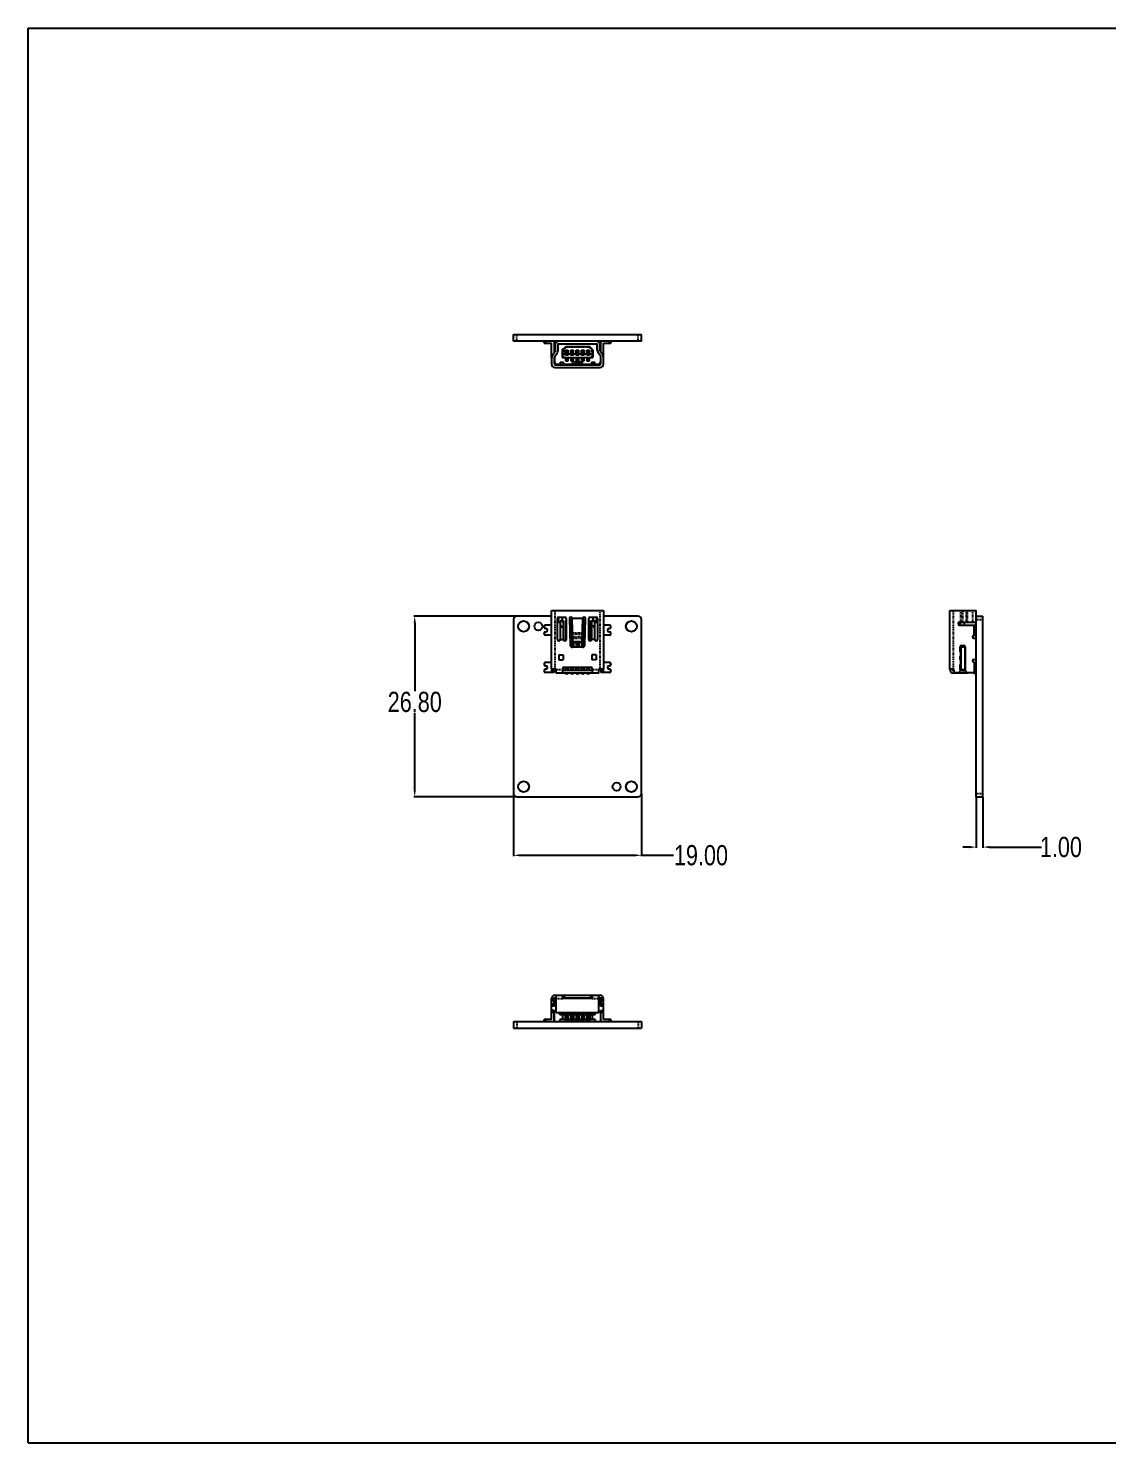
# Model space of a CAD drawing. Header units: inches. Extents: x 0 to 297, y 0 to 210.
# Drawn here: x 0 to 160.3, y 0 to 210 of the extents above; entities that cross this region are included whole.
import ezdxf

# ---------------------------------------------------------------- set-up
doc = ezdxf.new("R2010")
doc.units = ezdxf.units.IN
doc.header["$LTSCALE"] = 0.64311
doc.header["$MEASUREMENT"] = 0
doc.header["$PDMODE"] = 3
doc.header["$PDSIZE"] = 0.3125
doc.linetypes.add('PHANTOM', pattern=[0.8, 0.45, -0.05, 0.1, -0.05, 0.1, -0.05])
doc.layers.get('0').update_dxf_attribs({"linetype": 'CONTINUOUS'})
doc.layers.get('Defpoints').update_dxf_attribs({"linetype": 'CONTINUOUS'})
doc.layers.add('02_ALL_AXES', color=7, linetype='CONTINUOUS')
doc.layers.add('07_ALL_FEATURES', color=7, linetype='CONTINUOUS')
doc.styles.get("Standard").update_dxf_attribs({"font": 'txt', "width": 0.8})
doc.dimstyles.get("Standard").update_dxf_attribs({"dimtxt": 0.15625, "dimasz": 0.1875, "dimexe": 0.125, "dimexo": 0.0625, "dimgap": 0.09, "dimtad": 0, "dimtih": 1, "dimtoh": 1, "dimzin": 4, "dimdsep": 46, "dimtxsty": 'STANDARD', "dimcen": 0.09, "dimadec": 0, "dimazin": 0, "dimtp": 0.01, "dimtm": 0.01, "dimtfac": 1, "dimtofl": 0, "dimtmove": 0, "dimatfit": 3, "dimfxl": 1, "dimtolj": 1, "dimtzin": 4, "dimarcsym": 0})

# ---------------------------------------------------------------- blocks, each defined once
blk = doc.blocks.new('*D0')
at = {"color": 0, "lineweight": -2}
for p, q in [((72.48, 122.71), (57.25, 122.71)), ((57.38, 121.71), (57.38, 111.56)), ((57.38, 96.91), (57.38, 108.38)), ((72.48, 95.91), (57.25, 95.91))]:
    blk.add_line(p, q, dxfattribs=at)
at = {"color": 0}
for points in [[(57.21, 121.71), (57.54, 121.71), (57.38, 122.71)], [(57.21, 96.91), (57.54, 96.91), (57.38, 95.91)]]:
    blk.add_solid(points, dxfattribs=at)
at = {"layer": 'Defpoints', "color": 0}
for p in [(72.54, 122.71), (57.38, 95.91), (72.54, 95.91)]:
    blk.add_point(p, dxfattribs=at)
at = {"color": 0, "insert": (57.38, 109.97), "char_height": 3, "attachment_point": 5}
blk.add_mtext('\\A1;26.80', dxfattribs=at)
blk = doc.blocks.new('*D1')
at = {"color": 0, "lineweight": -2}
for p, q in [((72.04, 96.34), (72.04, 87.09)), ((91.04, 96.34), (91.04, 87.09)), ((73.04, 87.21), (90.04, 87.21)), ((91.04, 87.21), (95.78, 87.21))]:
    blk.add_line(p, q, dxfattribs=at)
at = {"color": 0}
for points in [[(73.04, 87.38), (73.04, 87.05), (72.04, 87.21)], [(90.04, 87.38), (90.04, 87.05), (91.04, 87.21)]]:
    blk.add_solid(points, dxfattribs=at)
at = {"layer": 'Defpoints', "color": 0}
for p in [(72.04, 96.41), (91.04, 96.41), (91.04, 87.21)]:
    blk.add_point(p, dxfattribs=at)
at = {"color": 0, "insert": (99.87, 87.21), "char_height": 3, "attachment_point": 5}
blk.add_mtext('\\A1;19.00', dxfattribs=at)
blk = doc.blocks.new('*D2')
at = {"color": 0, "lineweight": -2}
for p, q in [((140.73, 95.84), (140.73, 88.3)), ((141.73, 95.84), (141.73, 88.3)), ((139.73, 88.43), (138.73, 88.43)), ((142.73, 88.43), (150.42, 88.43))]:
    blk.add_line(p, q, dxfattribs=at)
at = {"color": 0}
for points in [[(139.73, 88.6), (139.73, 88.26), (140.73, 88.43)], [(142.73, 88.6), (142.73, 88.26), (141.73, 88.43)]]:
    blk.add_solid(points, dxfattribs=at)
at = {"layer": 'Defpoints', "color": 0}
for p in [(140.73, 95.91), (141.73, 95.91), (140.73, 88.43)]:
    blk.add_point(p, dxfattribs=at)
at = {"color": 0, "insert": (153.31, 88.43), "char_height": 3, "attachment_point": 5}
blk.add_mtext('\\A1;1.00', dxfattribs=at)

msp = doc.modelspace()

# ---------------------------------------------------------------- linework, layer by layer
at = {"color": 7, "linetype": 'Continuous'}
for p, q in [((0, 0), (0, 210)), ((0, 210), (297, 210)), ((0, 0), (297, 0))]:
    msp.add_line(p, q, dxfattribs=at)
at = {"layer": '02_ALL_AXES', "color": 3, "linetype": 'Continuous'}
for centre, radius in [((73.541, 121.205), 0.8), ((75.741, 121.205), 0.6), ((89.541, 121.205), 0.8), ((73.541, 97.405), 0.8), ((87.341, 97.405), 0.6), ((89.541, 97.405), 0.8)]:
    msp.add_circle(centre, radius, dxfattribs=at)
at = {"layer": '07_ALL_FEATURES', "color": 3, "linetype": 'Continuous'}
for p, q in [((72.041, 163.544), (72.041, 164.544)), ((72.041, 164.544), (91.041, 164.544)), ((91.041, 163.544), (91.041, 164.544)), ((91.041, 163.544), (72.041, 163.544)), ((72.041, 122.205), (72.041, 96.405)), ((77.691, 122.705), (72.541, 122.705)), ((90.541, 122.705), (85.391, 122.705)), ((91.041, 96.405), (91.041, 122.205)), ((140.73, 95.905), (140.73, 123.555)), ((140.73, 122.705), (141.73, 122.705)), ((141.73, 95.905), (141.73, 122.705)), ((72.541, 95.905), (90.541, 95.905)), ((140.73, 95.905), (141.73, 95.905)), ((72.041, 62.53), (72.041, 61.53)), ((72.041, 62.53), (91.041, 62.53)), ((72.041, 61.53), (91.041, 61.53)), ((91.041, 62.53), (91.041, 61.53))]:
    msp.add_line(p, q, dxfattribs=at)
at = {"layer": '07_ALL_FEATURES', "color": 3, "linetype": 'PHANTOM'}
for p, q in [((72.541, 163.544), (72.541, 164.544)), ((90.541, 163.544), (90.541, 164.544)), ((140.73, 122.205), (141.73, 122.205)), ((140.73, 96.405), (141.73, 96.405)), ((72.541, 62.53), (72.541, 61.53)), ((90.541, 62.53), (90.541, 61.53))]:
    msp.add_line(p, q, dxfattribs=at)
at = {"layer": '07_ALL_FEATURES', "color": 7, "linetype": 'Continuous'}
for p, q in [((76.591, 163.244), (76.591, 163.544)), ((76.591, 163.244), (77.691, 163.244)), ((77.691, 161.094), (77.691, 163.244)), ((77.777, 161.371), (78.177, 161.963)), ((78.091, 163.544), (78.091, 161.836)), ((78.091, 161.884), (78.124, 161.884)), ((78.509, 161.739), (78.109, 161.147)), ((78.141, 163.544), (78.141, 161.91)), ((78.211, 163.044), (78.211, 162.075)), ((78.611, 163.044), (78.611, 162.075)), ((78.711, 163.144), (84.371, 163.144)), ((79.241, 162.244), (79.791, 162.744)), ((79.241, 162.244), (79.241, 161.144)), ((79.246, 162.248), (79.276, 162.256)), ((79.741, 161.444), (79.741, 162.194)), ((79.741, 162.194), (80.141, 162.194)), ((80.141, 162.184), (79.741, 162.184)), ((79.791, 161.934), (79.741, 161.934)), ((79.791, 161.444), (79.791, 162.184)), ((80.091, 161.794), (79.791, 161.794)), ((79.792, 162.744), (83.336, 162.744)), ((80.091, 161.444), (80.091, 162.184)), ((80.141, 161.934), (80.091, 161.934)), ((80.141, 161.444), (80.141, 162.194)), ((80.541, 161.444), (80.541, 162.194)), ((80.541, 162.194), (80.941, 162.194)), ((80.941, 162.184), (80.541, 162.184)), ((80.591, 161.934), (80.541, 161.934)), ((80.591, 161.444), (80.591, 162.184)), ((80.891, 161.794), (80.591, 161.794)), ((80.891, 161.444), (80.891, 162.184)), ((80.941, 161.934), (80.891, 161.934)), ((80.941, 161.444), (80.941, 162.194)), ((81.341, 161.444), (81.341, 162.194)), ((81.341, 162.194), (81.741, 162.194)), ((81.741, 162.184), (81.341, 162.184)), ((81.391, 161.934), (81.341, 161.934)), ((81.391, 161.444), (81.391, 162.184)), ((81.691, 161.794), (81.391, 161.794)), ((81.691, 161.444), (81.691, 162.184)), ((81.741, 161.934), (81.691, 161.934)), ((81.741, 161.444), (81.741, 162.194)), ((82.141, 161.444), (82.141, 162.194)), ((82.141, 162.194), (82.541, 162.194)), ((82.541, 162.184), (82.141, 162.184)), ((82.191, 161.934), (82.141, 161.934)), ((82.191, 161.444), (82.191, 162.184)), ((82.491, 161.794), (82.191, 161.794)), ((82.491, 161.444), (82.491, 162.184)), ((82.541, 161.934), (82.491, 161.934)), ((82.541, 161.444), (82.541, 162.194)), ((82.941, 162.194), (83.341, 162.194)), ((82.941, 161.444), (82.941, 162.194)), ((83.341, 162.184), (82.941, 162.184)), ((82.991, 161.934), (82.941, 161.934)), ((82.991, 161.444), (82.991, 162.184)), ((83.291, 161.794), (82.991, 161.794)), ((83.291, 161.444), (83.291, 162.184)), ((83.341, 161.934), (83.291, 161.934)), ((83.841, 162.244), (83.337, 162.744)), ((83.341, 161.444), (83.341, 162.194)), ((83.841, 162.244), (83.841, 161.144)), ((84.471, 162.228), (84.471, 163.044)), ((84.541, 161.947), (84.541, 161.794)), ((84.641, 161.794), (84.541, 161.794)), ((84.974, 161.3), (84.574, 161.892)), ((84.871, 162.228), (84.871, 163.044)), ((84.906, 162.116), (85.306, 161.524)), ((84.941, 162.063), (84.941, 163.544)), ((84.991, 161.989), (84.991, 163.544)), ((85.391, 163.244), (86.491, 163.244)), ((85.391, 160.144), (85.391, 163.244)), ((86.491, 163.544), (86.491, 163.244)), ((77.691, 161.091), (77.691, 160.144)), ((78.091, 161.091), (78.091, 160.144)), ((78.141, 161.195), (78.141, 160.444)), ((78.191, 160.044), (84.891, 160.044)), ((78.191, 159.644), (84.891, 159.644)), ((78.391, 160.044), (78.391, 160.148)), ((78.441, 160.144), (78.946, 160.144)), ((78.946, 160.431), (78.946, 160.044)), ((78.946, 160.431), (79.476, 160.431)), ((79.146, 160.059), (79.276, 160.059)), ((79.241, 161.144), (83.841, 161.144)), ((79.391, 161.644), (79.741, 161.644)), ((79.476, 160.044), (79.476, 160.431)), ((79.476, 160.144), (80.802, 160.144)), ((80.141, 161.444), (79.741, 161.444)), ((79.741, 161.144), (79.741, 160.644)), ((79.741, 160.644), (80.141, 160.644)), ((80.091, 161.544), (79.791, 161.544)), ((79.791, 161.144), (79.791, 160.764)), ((79.791, 160.764), (80.091, 160.764)), ((80.091, 160.764), (80.091, 161.144)), ((80.141, 161.644), (80.541, 161.644)), ((80.141, 160.644), (80.141, 161.144)), ((80.941, 161.444), (80.541, 161.444)), ((80.541, 161.144), (80.541, 160.644)), ((80.541, 160.644), (80.941, 160.644)), ((80.891, 161.544), (80.591, 161.544)), ((80.591, 161.144), (80.591, 160.764)), ((80.591, 160.764), (80.891, 160.764)), ((80.748, 160.044), (80.813, 160.164)), ((80.816, 160.188), (80.833, 160.412)), ((80.833, 160.412), (80.838, 160.444)), ((80.838, 160.444), (82.245, 160.444)), ((80.891, 160.764), (80.891, 161.144)), ((80.941, 161.644), (81.341, 161.644)), ((80.941, 160.644), (80.941, 161.144)), ((81.741, 161.444), (81.341, 161.444)), ((81.341, 161.144), (81.341, 160.644)), ((81.341, 160.644), (81.741, 160.644)), ((81.691, 161.544), (81.391, 161.544)), ((81.391, 161.144), (81.391, 160.764)), ((81.391, 160.764), (81.691, 160.764)), ((81.691, 160.764), (81.691, 161.144)), ((81.741, 161.644), (82.141, 161.644)), ((81.741, 160.644), (81.741, 161.144)), ((82.541, 161.444), (82.141, 161.444)), ((82.141, 161.144), (82.141, 160.644)), ((82.141, 160.644), (82.541, 160.644)), ((82.491, 161.544), (82.191, 161.544)), ((82.191, 161.144), (82.191, 160.764)), ((82.191, 160.764), (82.491, 160.764)), ((82.25, 160.412), (82.245, 160.444)), ((82.267, 160.188), (82.25, 160.412)), ((82.335, 160.044), (82.27, 160.164)), ((82.281, 160.144), (83.606, 160.144)), ((82.491, 160.764), (82.491, 161.144)), ((82.541, 161.644), (82.941, 161.644)), ((82.541, 160.644), (82.541, 161.144)), ((83.341, 161.444), (82.941, 161.444)), ((82.941, 161.144), (82.941, 160.644)), ((82.941, 160.644), (83.341, 160.644)), ((83.291, 161.544), (82.991, 161.544)), ((82.991, 161.144), (82.991, 160.764)), ((82.991, 160.764), (83.291, 160.764)), ((83.291, 160.764), (83.291, 161.144)), ((83.341, 161.644), (83.691, 161.644)), ((83.341, 160.644), (83.341, 161.144)), ((83.606, 160.431), (84.136, 160.431)), ((83.606, 160.431), (83.606, 160.044)), ((83.936, 160.059), (83.806, 160.059)), ((84.136, 160.044), (84.136, 160.431)), ((84.136, 160.144), (84.641, 160.144)), ((84.691, 160.044), (84.691, 160.148)), ((84.983, 161.284), (84.941, 161.284)), ((84.941, 161.284), (84.941, 160.444)), ((84.991, 160.144), (84.991, 161.244)), ((77.691, 114.905), (77.691, 123.555)), ((77.691, 123.555), (85.391, 123.555)), ((78.551, 119.255), (78.551, 122.355)), ((78.551, 121.835), (78.946, 121.835)), ((78.946, 121.805), (78.551, 121.805)), ((78.611, 122.498), (78.611, 121.835)), ((78.751, 122.555), (79.681, 122.555)), ((78.946, 121.869), (78.946, 119.255)), ((79.146, 122.055), (79.276, 122.055)), ((79.146, 121.979), (79.276, 121.979)), ((79.241, 122.505), (79.241, 122.055)), ((79.476, 119.255), (79.476, 121.869)), ((79.741, 122.105), (79.741, 119.064)), ((79.881, 122.105), (79.741, 122.105)), ((79.791, 122.105), (79.791, 119.088)), ((79.881, 122.355), (79.881, 119.255)), ((80.348, 122.355), (80.475, 118.395)), ((80.541, 122.105), (80.541, 118.217)), ((80.756, 122.105), (80.541, 122.105)), ((80.591, 122.105), (80.591, 118.168)), ((80.855, 119.026), (80.748, 122.355)), ((82.335, 122.355), (80.748, 122.355)), ((82.228, 119.026), (82.335, 122.355)), ((82.541, 122.105), (82.327, 122.105)), ((82.491, 118.168), (82.491, 122.105)), ((82.541, 122.105), (82.541, 118.217)), ((82.608, 118.395), (82.735, 122.355)), ((83.201, 119.255), (83.201, 122.355)), ((83.341, 122.105), (83.201, 122.105)), ((83.291, 119.088), (83.291, 122.105)), ((83.341, 122.105), (83.341, 119.065)), ((83.401, 122.555), (84.331, 122.555)), ((83.606, 121.869), (83.606, 119.255)), ((83.936, 122.055), (83.806, 122.055)), ((83.936, 121.979), (83.806, 121.979)), ((83.841, 122.505), (83.841, 122.055)), ((84.136, 119.255), (84.136, 121.869)), ((84.136, 121.835), (84.531, 121.835)), ((84.531, 121.805), (84.136, 121.805)), ((84.471, 121.835), (84.471, 122.498)), ((84.531, 122.355), (84.531, 119.255)), ((85.391, 123.555), (85.391, 114.905)), ((136.83, 114.805), (136.83, 123.555)), ((136.83, 123.555), (140.73, 123.555)), ((138.069, 121.532), (138.33, 121.823)), ((138.28, 121.835), (140.73, 121.835)), ((138.33, 121.835), (138.33, 121.385)), ((138.98, 121.385), (138.98, 121.805)), ((138.98, 121.805), (140.73, 121.805)), ((139.43, 121.835), (139.43, 121.805)), ((139.93, 121.835), (139.93, 121.805)), ((140.33, 121.835), (140.33, 121.805)), ((76.591, 121.085), (76.591, 121.185)), ((76.591, 120.085), (76.591, 120.185)), ((77.691, 121.385), (76.791, 121.385)), ((76.841, 120.885), (76.791, 120.885)), ((76.791, 120.385), (76.841, 120.385)), ((77.691, 119.885), (76.791, 119.885)), ((86.291, 121.385), (85.391, 121.385)), ((86.291, 119.885), (85.391, 119.885)), ((86.291, 120.885), (86.241, 120.885)), ((86.241, 120.385), (86.291, 120.385)), ((86.491, 121.085), (86.491, 121.185)), ((86.491, 120.085), (86.491, 120.185)), ((138.33, 121.448), (138.276, 121.388)), ((138.28, 121.385), (140.73, 121.385)), ((140.4, 119.885), (140.73, 119.885)), ((140.43, 119.885), (140.43, 121.385)), ((140.73, 120.885), (140.43, 120.885)), ((140.43, 120.385), (140.73, 120.385)), ((78.946, 119.255), (79.481, 119.255)), ((82.308, 118.105), (80.775, 118.105)), ((80.891, 118.105), (80.891, 118.914)), ((80.941, 118.86), (80.941, 118.105)), ((81.981, 118.884), (81.101, 118.884)), ((81.979, 118.805), (81.104, 118.805)), ((81.341, 118.805), (81.341, 118.105)), ((81.391, 118.805), (81.391, 118.105)), ((81.691, 118.105), (81.691, 118.805)), ((81.741, 118.805), (81.741, 118.105)), ((82.141, 118.86), (82.141, 118.105)), ((82.191, 118.914), (82.191, 118.105)), ((84.136, 119.255), (83.601, 119.255)), ((138.373, 117.535), (138.373, 118.175)), ((139.07, 118.105), (138.373, 118.105)), ((138.47, 118.105), (138.47, 114.805)), ((138.573, 118.375), (138.873, 118.375)), ((138.98, 118.105), (138.98, 118.344)), ((139.07, 118.105), (139.07, 114.805)), ((139.073, 118.175), (139.073, 114.795)), ((140.4, 119.435), (140.73, 119.435)), ((76.591, 115.655), (76.591, 115.555)), ((77.691, 115.855), (76.791, 115.855)), ((78.791, 116.955), (78.791, 116.255)), ((78.791, 116.955), (79.391, 116.955)), ((78.791, 116.255), (79.391, 116.255)), ((79.391, 116.955), (79.391, 116.255)), ((83.691, 116.955), (83.691, 116.255)), ((84.291, 116.955), (83.691, 116.955)), ((84.291, 116.255), (83.691, 116.255)), ((84.291, 116.955), (84.291, 116.255)), ((86.291, 115.855), (85.391, 115.855)), ((86.491, 115.655), (86.491, 115.555)), ((138.373, 116.335), (138.373, 116.635)), ((140.4, 116.305), (140.73, 116.305)), ((140.4, 115.855), (140.73, 115.855)), ((140.43, 115.855), (140.43, 114.355)), ((76.591, 114.655), (76.591, 114.555)), ((76.791, 115.355), (76.841, 115.355)), ((76.841, 114.855), (76.791, 114.855)), ((78.091, 114.355), (76.791, 114.355)), ((77.691, 114.878), (77.691, 114.355)), ((77.701, 114.905), (78.391, 114.905)), ((78.091, 114.355), (78.091, 114.878)), ((78.091, 114.805), (78.415, 114.805)), ((78.141, 114.805), (78.141, 114.905)), ((78.391, 114.255), (78.391, 114.905)), ((84.691, 114.255), (78.391, 114.255)), ((79.341, 114.257), (79.341, 114.955)), ((83.741, 114.655), (79.341, 114.655)), ((79.541, 115.155), (83.541, 115.155)), ((79.741, 114.655), (79.741, 115.155)), ((79.991, 114.155), (79.891, 114.155)), ((80.141, 114.655), (80.141, 115.155)), ((80.541, 114.655), (80.541, 115.155)), ((80.791, 114.155), (80.691, 114.155)), ((80.941, 114.655), (80.941, 115.155)), ((81.341, 114.655), (81.341, 115.155)), ((81.591, 114.155), (81.491, 114.155)), ((81.741, 114.655), (81.741, 115.155)), ((82.141, 114.655), (82.141, 115.155)), ((82.391, 114.155), (82.291, 114.155)), ((82.541, 114.655), (82.541, 115.155)), ((82.941, 114.655), (82.941, 115.155)), ((83.191, 114.155), (83.091, 114.155)), ((83.341, 114.655), (83.341, 115.155)), ((83.741, 114.955), (83.741, 114.257)), ((84.691, 114.255), (84.691, 114.905)), ((84.691, 114.905), (85.381, 114.905)), ((84.691, 114.805), (84.991, 114.805)), ((84.941, 114.905), (84.941, 114.805)), ((84.991, 114.878), (84.991, 114.355)), ((86.291, 114.355), (84.991, 114.355)), ((85.391, 114.355), (85.391, 114.878)), ((86.241, 115.355), (86.291, 115.355)), ((86.291, 114.855), (86.241, 114.855)), ((86.491, 114.655), (86.491, 114.555)), ((136.83, 114.905), (137.23, 114.905)), ((137.23, 114.905), (137.23, 114.655)), ((137.23, 114.655), (137.43, 114.655)), ((137.33, 114.805), (137.33, 114.878)), ((137.33, 114.805), (137.403, 114.805)), ((139.43, 114.255), (137.38, 114.255)), ((137.43, 114.705), (137.43, 114.555)), ((137.63, 114.355), (138.096, 114.355)), ((138.373, 114.795), (138.288, 114.499)), ((138.333, 114.655), (139.125, 114.655)), ((138.373, 114.795), (138.373, 115.435)), ((138.373, 114.805), (139.07, 114.805)), ((139.186, 114.486), (139.073, 114.795)), ((139.374, 114.355), (140.73, 114.355)), ((139.43, 114.355), (139.43, 114.255)), ((140.73, 115.355), (140.43, 115.355)), ((140.73, 114.855), (140.43, 114.855)), ((140.48, 114.155), (140.48, 114.355)), ((140.73, 114.155), (140.48, 114.155)), ((77.691, 64.19), (77.691, 65.93)), ((77.691, 65.83), (78.091, 65.83)), ((78.091, 64.79), (78.091, 65.93)), ((78.141, 64.79), (78.141, 65.63)), ((78.191, 66.43), (84.891, 66.43)), ((78.391, 66.03), (78.191, 66.03)), ((78.391, 63.83), (78.391, 66.43)), ((79.341, 65.88), (79.341, 66.43)), ((79.341, 66.03), (83.741, 66.03)), ((83.741, 65.93), (79.341, 65.93)), ((79.476, 65.93), (79.476, 66.03)), ((80.748, 66.03), (80.802, 65.93)), ((81.979, 66.011), (81.104, 66.011)), ((82.335, 66.03), (82.281, 65.93)), ((83.606, 66.03), (83.606, 65.93)), ((83.741, 66.43), (83.741, 65.88)), ((84.691, 63.83), (84.691, 66.43)), ((84.691, 66.03), (84.891, 66.03)), ((84.941, 65.63), (84.941, 64.79)), ((84.991, 65.93), (84.991, 64.79)), ((84.991, 65.83), (85.391, 65.83)), ((85.391, 64.19), (85.391, 65.93)), ((78.091, 64.887), (77.691, 64.887)), ((78.141, 64.79), (77.691, 64.79)), ((77.691, 64.19), (78.141, 64.19)), ((77.691, 62.83), (77.691, 64.187)), ((78.091, 64.187), (77.691, 64.187)), ((78.091, 62.53), (78.091, 64.187)), ((78.109, 64.927), (78.141, 64.879)), ((78.141, 64.164), (78.124, 64.19)), ((78.141, 62.53), (78.141, 64.19)), ((84.691, 63.83), (78.391, 63.83)), ((78.941, 63.53), (78.941, 63.83)), ((79.791, 63.53), (78.941, 63.53)), ((79.341, 62.83), (79.341, 63.53)), ((79.731, 63.53), (79.731, 62.83)), ((79.791, 62.93), (79.791, 63.83)), ((80.091, 62.93), (80.091, 63.83)), ((80.591, 63.53), (80.091, 63.53)), ((80.151, 63.53), (80.151, 62.83)), ((80.531, 63.53), (80.531, 62.83)), ((80.591, 62.93), (80.591, 63.83)), ((80.891, 62.93), (80.891, 63.83)), ((81.391, 63.53), (80.891, 63.53)), ((80.951, 63.53), (80.951, 62.83)), ((81.331, 63.53), (81.331, 62.83)), ((81.391, 62.93), (81.391, 63.83)), ((81.691, 62.93), (81.691, 63.83)), ((82.191, 63.53), (81.691, 63.53)), ((81.751, 63.53), (81.751, 62.83)), ((82.131, 63.53), (82.131, 62.83)), ((82.191, 62.93), (82.191, 63.83)), ((82.491, 62.93), (82.491, 63.83)), ((82.991, 63.53), (82.491, 63.53)), ((82.551, 63.53), (82.551, 62.83)), ((82.931, 63.53), (82.931, 62.83)), ((82.991, 62.93), (82.991, 63.83)), ((83.291, 62.93), (83.291, 63.83)), ((84.141, 63.53), (83.291, 63.53)), ((83.351, 63.53), (83.351, 62.83)), ((83.741, 63.53), (83.741, 62.83)), ((84.141, 63.53), (84.141, 63.83)), ((85.391, 64.79), (84.941, 64.79)), ((84.941, 64.19), (85.391, 64.19)), ((84.941, 64.19), (84.941, 62.53)), ((84.986, 64.077), (84.941, 64.011)), ((84.991, 64.887), (85.391, 64.887)), ((84.991, 64.187), (85.391, 64.187)), ((84.991, 62.53), (84.991, 64.187)), ((85.391, 62.83), (85.391, 64.187)), ((76.591, 62.53), (76.591, 62.83)), ((77.691, 62.83), (76.591, 62.83)), ((78.941, 62.83), (78.941, 62.53)), ((79.741, 62.83), (78.941, 62.83)), ((79.741, 62.53), (79.741, 62.93)), ((79.741, 62.93), (79.791, 62.93)), ((80.141, 62.78), (79.741, 62.78)), ((80.091, 62.93), (80.141, 62.93)), ((80.141, 62.53), (80.141, 62.93)), ((80.541, 62.83), (80.141, 62.83)), ((80.541, 62.53), (80.541, 62.93)), ((80.541, 62.93), (80.591, 62.93)), ((80.941, 62.78), (80.541, 62.78)), ((80.891, 62.93), (80.941, 62.93)), ((80.941, 62.53), (80.941, 62.93)), ((81.341, 62.83), (80.941, 62.83)), ((81.341, 62.93), (81.391, 62.93)), ((81.341, 62.53), (81.341, 62.93)), ((81.741, 62.78), (81.341, 62.78)), ((81.691, 62.93), (81.741, 62.93)), ((81.741, 62.53), (81.741, 62.93)), ((82.141, 62.83), (81.741, 62.83)), ((82.141, 62.93), (82.191, 62.93)), ((82.141, 62.53), (82.141, 62.93)), ((82.541, 62.78), (82.141, 62.78)), ((82.491, 62.93), (82.541, 62.93)), ((82.541, 62.53), (82.541, 62.93)), ((82.941, 62.83), (82.541, 62.83)), ((82.941, 62.93), (82.991, 62.93)), ((82.941, 62.53), (82.941, 62.93)), ((83.341, 62.78), (82.941, 62.78)), ((83.291, 62.93), (83.341, 62.93)), ((83.341, 62.53), (83.341, 62.93)), ((84.141, 62.83), (83.341, 62.83)), ((84.141, 62.83), (84.141, 62.53)), ((86.491, 62.83), (85.391, 62.83)), ((86.491, 62.83), (86.491, 62.53))]:
    msp.add_line(p, q, dxfattribs=at)
at = {"layer": '07_ALL_FEATURES', "color": 7, "linetype": 'PHANTOM'}
for p, q in [((76.791, 163.544), (76.791, 163.244)), ((79.391, 162.229), (79.849, 162.645)), ((79.391, 162.229), (79.391, 161.144)), ((83.276, 162.645), (79.849, 162.645)), ((83.276, 162.645), (83.691, 162.232)), ((83.691, 161.144), (83.691, 162.232)), ((86.291, 163.244), (86.291, 163.544)), ((79.476, 160.379), (78.946, 160.379)), ((79.146, 160.059), (79.146, 160.044)), ((79.276, 160.044), (79.276, 160.059)), ((80.091, 161.493), (79.791, 161.493)), ((79.791, 160.866), (80.091, 160.866)), ((80.891, 161.493), (80.591, 161.493)), ((80.591, 160.866), (80.891, 160.866)), ((82.27, 160.164), (80.813, 160.164)), ((80.816, 160.188), (82.267, 160.188)), ((82.25, 160.412), (80.833, 160.412)), ((81.691, 161.493), (81.391, 161.493)), ((81.391, 160.866), (81.691, 160.866)), ((82.491, 161.493), (82.191, 161.493)), ((82.191, 160.866), (82.491, 160.866)), ((83.291, 161.493), (82.991, 161.493)), ((82.991, 160.866), (83.291, 160.866)), ((84.136, 160.379), (83.606, 160.379)), ((83.806, 160.059), (83.806, 160.044)), ((83.936, 160.044), (83.936, 160.059)), ((78.191, 123.555), (78.191, 114.905)), ((78.711, 122.551), (78.711, 121.835)), ((79.146, 122.055), (79.146, 121.979)), ((79.276, 121.979), (79.276, 122.055)), ((83.806, 122.055), (83.806, 121.979)), ((83.936, 121.979), (83.936, 122.055)), ((84.371, 121.835), (84.371, 122.551)), ((84.891, 114.905), (84.891, 123.555)), ((137.33, 123.555), (137.33, 114.878)), ((138.43, 121.835), (138.43, 123.555)), ((138.709, 123.555), (138.709, 121.835)), ((139.302, 121.835), (139.302, 123.555)), ((139.414, 123.555), (139.414, 121.835)), ((140.23, 121.835), (140.23, 123.555)), ((78.946, 121.271), (79.476, 121.271)), ((79.476, 121.077), (78.946, 121.077)), ((79.791, 121.513), (79.881, 121.513)), ((79.881, 121.103), (79.791, 121.103)), ((80.591, 121.513), (80.775, 121.513)), ((80.788, 121.103), (80.591, 121.103)), ((80.815, 120.255), (82.268, 120.255)), ((82.261, 120.056), (80.822, 120.056)), ((82.491, 121.103), (82.295, 121.103)), ((82.308, 121.513), (82.491, 121.513)), ((83.201, 121.513), (83.291, 121.513)), ((83.291, 121.103), (83.201, 121.103)), ((83.606, 121.271), (84.136, 121.271)), ((84.136, 121.077), (83.606, 121.077)), ((140.73, 121.185), (140.43, 121.185)), ((140.43, 121.085), (140.73, 121.085)), ((140.73, 120.185), (140.43, 120.185)), ((140.43, 120.085), (140.73, 120.085)), ((80.834, 119.675), (82.249, 119.675)), ((82.24, 119.402), (80.842, 119.402)), ((81.104, 118.805), (81.101, 118.884)), ((81.981, 118.884), (81.979, 118.805)), ((140.73, 115.655), (140.43, 115.655)), ((140.43, 115.555), (140.73, 115.555)), ((78.091, 114.705), (77.691, 114.705)), ((77.691, 114.555), (78.091, 114.555)), ((78.415, 114.805), (79.341, 114.805)), ((80.141, 115.005), (79.741, 115.005)), ((80.941, 115.005), (80.541, 115.005)), ((81.741, 115.005), (81.341, 115.005)), ((82.541, 115.005), (82.141, 115.005)), ((83.341, 115.005), (82.941, 115.005)), ((83.741, 114.805), (84.691, 114.805)), ((85.391, 114.705), (84.991, 114.705)), ((84.991, 114.555), (85.391, 114.555)), ((140.73, 114.655), (140.43, 114.655)), ((140.43, 114.555), (140.73, 114.555)), ((140.48, 114.305), (140.73, 114.305)), ((78.091, 65.63), (77.691, 65.63)), ((77.691, 65.164), (78.091, 65.164)), ((77.701, 66.03), (78.191, 66.03)), ((79.341, 65.88), (78.391, 65.88)), ((79.541, 66.43), (79.541, 66.03)), ((80.854, 66.03), (80.854, 65.93)), ((81.104, 66.011), (81.104, 66.03)), ((81.979, 66.03), (81.979, 66.011)), ((82.229, 65.93), (82.229, 66.03)), ((83.541, 66.03), (83.541, 66.43)), ((84.691, 65.88), (83.741, 65.88)), ((84.891, 66.03), (85.381, 66.03)), ((85.391, 65.63), (84.991, 65.63)), ((84.991, 65.164), (85.391, 65.164)), ((78.091, 64.972), (77.691, 64.972)), ((77.691, 64.074), (78.091, 64.074)), ((78.091, 63.886), (77.691, 63.886)), ((80.091, 63.74), (79.791, 63.74)), ((80.891, 63.74), (80.591, 63.74)), ((81.691, 63.74), (81.391, 63.74)), ((82.491, 63.74), (82.191, 63.74)), ((83.291, 63.74), (82.991, 63.74)), ((85.391, 64.972), (84.991, 64.972)), ((84.991, 64.074), (85.391, 64.074)), ((85.391, 63.886), (84.991, 63.886)), ((76.791, 62.83), (76.791, 62.53)), ((79.791, 62.93), (80.091, 62.93)), ((79.891, 62.78), (79.891, 62.53)), ((79.991, 62.53), (79.991, 62.78)), ((80.591, 62.93), (80.891, 62.93)), ((80.691, 62.78), (80.691, 62.53)), ((80.791, 62.53), (80.791, 62.78)), ((81.391, 62.93), (81.691, 62.93)), ((81.491, 62.78), (81.491, 62.53)), ((81.591, 62.53), (81.591, 62.78)), ((82.191, 62.93), (82.491, 62.93)), ((82.291, 62.78), (82.291, 62.53)), ((82.391, 62.53), (82.391, 62.78)), ((82.991, 62.93), (83.291, 62.93)), ((83.091, 62.78), (83.091, 62.53)), ((83.191, 62.53), (83.191, 62.78)), ((86.291, 62.53), (86.291, 62.83))]:
    msp.add_line(p, q, dxfattribs=at)
at = {"layer": '07_ALL_FEATURES', "color": 7, "linetype": 'Continuous'}
for centre, radius, start, end in [((77.791, 163.344), 0.3, 0, 41.81031), ((78.011, 162.075), 0.2, 325.96787, 0), ((78.711, 163.044), 0.5, 90, 180), ((78.011, 162.075), 0.6, 325.96787, 0), ((78.711, 163.044), 0.1, 90, 180), ((84.371, 163.044), 0.5, 0, 90), ((84.371, 163.044), 0.1, 0, 90), ((85.071, 162.228), 0.6, 180, 214.03213), ((85.071, 162.228), 0.2, 180, 214.03213), ((85.291, 163.344), 0.3, 138.18969, 180), ((78.191, 161.091), 0.5, 145.96787, 180), ((78.191, 160.144), 0.5, 180, 270), ((78.191, 161.091), 0.1, 145.96787, 179.96564), ((78.191, 160.144), 0.1, 180.00025, 270), ((78.441, 160.444), 0.3, 180, 270), ((84.641, 160.444), 0.3, 270, 0), ((84.891, 160.144), 0.5, 270, 0), ((84.891, 160.144), 0.1, 270, 0), ((84.891, 161.244), 0.1, 0, 34.03213), ((84.891, 161.244), 0.5, 0, 34.03213), ((78.751, 122.355), 0.2, 90, 180), ((79.391, 122.505), 0.15, 160.5184, 180), ((79.681, 122.355), 0.2, 0, 90), ((80.548, 122.355), 0.2, 0, 180), ((82.535, 122.355), 0.2, 0, 180), ((83.401, 122.355), 0.2, 90, 180), ((83.691, 122.505), 0.15, 0, 19.4816), ((84.331, 122.355), 0.2, 0, 90), ((138.28, 121.61), 0.225, 90, 270), ((76.791, 121.185), 0.2, 90, 180), ((76.791, 121.085), 0.2, 180, 270), ((76.791, 120.185), 0.2, 90, 180), ((76.791, 120.085), 0.2, 180, 270), ((76.841, 120.635), 0.25, 270, 90), ((86.241, 120.635), 0.25, 90, 270), ((86.291, 121.185), 0.2, 0, 90), ((86.291, 121.085), 0.2, 270, 0), ((86.291, 120.185), 0.2, 0, 90), ((86.291, 120.085), 0.2, 270, 0), ((140.4, 119.66), 0.225, 90, 270), ((78.751, 119.255), 0.2, 180, 0), ((79.681, 119.255), 0.2, 180, 0), ((80.775, 118.405), 0.3, 181.83428, 270), ((82.308, 118.405), 0.3, 270, 358.16572), ((83.401, 119.255), 0.2, 180, 0), ((84.331, 119.255), 0.2, 180, 0), ((138.573, 118.175), 0.2, 90, 180), ((138.873, 118.175), 0.2, 0, 90), ((76.791, 115.655), 0.2, 90, 180), ((76.791, 115.555), 0.2, 180, 270), ((86.291, 115.655), 0.2, 0, 90), ((86.291, 115.555), 0.2, 270, 0), ((137.37, 117.085), 1.1, 335.85226, 24.14774), ((137.37, 115.885), 1.1, 335.85226, 24.14774), ((140.4, 116.08), 0.225, 90, 270), ((76.791, 114.655), 0.2, 90, 180), ((76.791, 114.555), 0.2, 180, 270), ((76.841, 115.105), 0.25, 270, 90), ((79.541, 114.955), 0.2, 90, 180), ((79.891, 114.305), 0.15, 199.4816, 270), ((79.991, 114.305), 0.15, 270, 340.5184), ((80.691, 114.305), 0.15, 199.4816, 270), ((80.791, 114.305), 0.15, 270, 340.5184), ((81.491, 114.305), 0.15, 199.4816, 270), ((81.591, 114.305), 0.15, 270, 340.5184), ((82.291, 114.305), 0.15, 199.4816, 270), ((82.391, 114.305), 0.15, 270, 340.5184), ((83.091, 114.305), 0.15, 199.4816, 270), ((83.191, 114.305), 0.15, 270, 340.5184), ((83.541, 114.955), 0.2, 0, 90), ((86.241, 115.105), 0.25, 90, 270), ((86.291, 114.655), 0.2, 0, 90), ((86.291, 114.555), 0.2, 270, 0), ((137.38, 114.805), 0.55, 180, 270), ((137.23, 114.705), 0.2, 0, 90), ((137.63, 114.555), 0.2, 180, 270), ((138.096, 114.555), 0.2, 270.00011, 343.85332), ((139.374, 114.555), 0.2, 200.07635, 269.99989), ((78.191, 65.93), 0.5, 90, 180), ((78.191, 65.93), 0.1, 90, 179.99993), ((78.441, 65.63), 0.3, 99.60032, 180), ((84.641, 65.63), 0.3, 0, 80.39969), ((84.891, 65.93), 0.5, 0, 90), ((84.891, 65.93), 0.1, 0, 90), ((78.191, 64.983), 0.1, 206.45973, 214.03213), ((77.791, 62.73), 0.3, 318.18969, 0), ((85.291, 62.73), 0.3, 180, 221.81031)]:
    msp.add_arc(centre, radius, start, end, dxfattribs=at)
at = {"layer": '07_ALL_FEATURES', "color": 3, "linetype": 'Continuous'}
for centre, start, end in [((72.541, 122.205), 90, 180), ((90.541, 122.205), 0, 90), ((72.541, 96.405), 180, 270), ((90.541, 96.405), 270, 0)]:
    msp.add_arc(centre, 0.5, start, end, dxfattribs=at)
at = {"layer": '07_ALL_FEATURES', "color": 7, "linetype": 'Continuous'}
for centre, major_axis, ratio, start_param, end_param in [((79.146, 160.152), (0.2, 0), 0.4615911, -3.1415927, -1.5707963), ((79.276, 160.152), (0.2, 0), 0.4615911, -1.5707963, 0), ((80.812, 160.464), (0, 0.3), 0.0320252, -3.0821612, -2.7393177), ((82.27, 160.464), (0, 0.3), 0.0320252, -3.5438676, -3.2010241), ((83.806, 160.152), (0.2, 0), 0.4615911, -3.1415927, -1.5707963), ((83.936, 160.152), (0.2, 0), 0.4615911, -1.5707963, 0), ((79.146, 121.869), (0.2, 0), 0.9319042, 1.5707963, 3.1415927), ((79.146, 121.792), (0.2, 0), 0.9319042, 7.8539816, 9.424778), ((79.276, 121.869), (0.2, 0), 0.9319042, 0, 1.5707963), ((79.276, 121.792), (0.2, 0), 0.9319042, 6.2831853, 7.8539816), ((83.806, 121.869), (0.2, 0), 0.9319042, 1.5707963, 3.1415927), ((83.806, 121.792), (0.2, 0), 0.9319042, 7.8539816, 9.424778), ((83.936, 121.869), (0.2, 0), 0.9319042, 0, 1.5707963), ((83.936, 121.792), (0.2, 0), 0.9319042, 6.2831853, 7.8539816), ((81.102, 119.113), (0.25, 0.003), 0.9129455, -3.1235221, -1.5841825), ((81.104, 119.033), (0.25, 0.003), 0.9129455, -3.1235221, -1.5841825), ((81.978, 119.033), (0.25, -0.003), 0.9129455, -1.5574101, -0.0180706), ((81.981, 119.113), (0.25, -0.003), 0.9129455, 4.7257752, 6.2651147), ((81.104, 65.872), (0.25, 0), 0.5538992, 1.5740119, 2.7111684), ((81.978, 65.872), (0.25, 0), 0.5538992, 0.4302907, 1.5675808)]:
    msp.add_ellipse(centre, major_axis=major_axis, ratio=ratio, start_param=start_param, end_param=end_param, dxfattribs=at)
for points, knots in [([(79.276, 162.256), (79.284, 162.256), (79.301, 162.255), (79.341, 162.247), (79.371, 162.237), (79.391, 162.229)], [0, 0, 0, 0, 0.2029721, 0.4439411, 1, 1, 1, 1]), ([(79.849, 162.645), (79.844, 162.658), (79.833, 162.682), (79.819, 162.709), (79.808, 162.727), (79.802, 162.736), (79.797, 162.741), (79.794, 162.744), (79.792, 162.744)], [0, 0, 0, 0, 0.3727912, 0.6806882, 0.8014832, 0.8959912, 0.9618635, 1, 1, 1, 1]), ([(83.276, 162.645), (83.282, 162.658), (83.293, 162.682), (83.308, 162.709), (83.319, 162.727), (83.326, 162.736), (83.331, 162.741), (83.335, 162.744), (83.336, 162.744)], [0, 0, 0, 0, 0.3698083, 0.6766896, 0.7978171, 0.8931681, 0.9603139, 1, 1, 1, 1]), ([(83.808, 162.257), (83.8, 162.258), (83.782, 162.257), (83.743, 162.25), (83.712, 162.24), (83.691, 162.232)], [0, 0, 0, 0, 0.202564, 0.4434544, 1, 1, 1, 1]), ([(83.837, 162.248), (83.834, 162.251), (83.824, 162.256), (83.814, 162.257), (83.808, 162.257)], [0, 0, 0, 0, 0.4223057, 1, 1, 1, 1]), ([(79.391, 161.644), (79.372, 161.644), (79.337, 161.643), (79.295, 161.638), (79.268, 161.633), (79.254, 161.628), (79.245, 161.624), (79.241, 161.619), (79.241, 161.617)], [0, 0, 0, 0, 0.3709328, 0.6854051, 0.8071132, 0.8998414, 0.9624589, 1, 1, 1, 1]), ([(83.691, 161.644), (83.711, 161.644), (83.746, 161.643), (83.788, 161.638), (83.815, 161.633), (83.829, 161.628), (83.838, 161.624), (83.841, 161.619), (83.841, 161.617)], [0, 0, 0, 0, 0.3709383, 0.6854159, 0.8071264, 0.8998623, 0.9624755, 1, 1, 1, 1]), ([(77.701, 114.905), (77.7, 114.905), (77.697, 114.904), (77.694, 114.9), (77.692, 114.891), (77.691, 114.884), (77.691, 114.878)], [0, 0, 0, 0, 0.1566286, 0.294546, 0.4760719, 1, 1, 1, 1]), ([(78.091, 114.878), (78.091, 114.881), (78.092, 114.886), (78.097, 114.896), (78.114, 114.903), (78.137, 114.905), (78.156, 114.905), (78.166, 114.905)], [0, 0, 0, 0, 0.0901332, 0.1740299, 0.3690252, 0.6487717, 1, 1, 1, 1]), ([(85.391, 114.878), (85.391, 114.882), (85.391, 114.888), (85.39, 114.896), (85.388, 114.901), (85.385, 114.904), (85.383, 114.905), (85.381, 114.905)], [0, 0, 0, 0, 0.3733257, 0.589362, 0.7544035, 0.8818539, 1, 1, 1, 1])]:
    msp.add_open_spline(points, degree=3, knots=knots, dxfattribs=at)

# ---------------------------------------------------------------- dimensions: what is measured, and where the dimension line sits
dim = msp.add_linear_dim(base=(57.376, 95.905), p1=(72.541, 122.705), p2=(72.541, 95.905), angle=90, dimstyle='STANDARD', override={"dimtxt": 3, "dimasz": 1, "dimzin": 0, "dimcen": 0.105236, "dimtp": 0, "dimtm": 0, "dimtzin": 0})
dim.commit()
dim.dimension.update_dxf_attribs({"geometry": '*D0', "text_midpoint": (57.376, 109.969), "dimtype": 160})
for base, p1, p2, picture, middle in [((91.041, 87.213), (72.041, 96.405), (91.041, 96.405), '*D1', (99.874, 87.213)), ((140.73, 88.43), (141.73, 95.905), (140.73, 95.905), '*D2', (153.314, 88.43))]:
    dim = msp.add_linear_dim(base=base, p1=p1, p2=p2, dimstyle='STANDARD', override={"dimtxt": 3, "dimasz": 1, "dimzin": 0, "dimcen": 0.105236, "dimtp": 0, "dimtm": 0, "dimtzin": 0})
    dim.commit()
    dim.dimension.update_dxf_attribs({"geometry": picture, "text_midpoint": middle, "dimtype": 160})

doc.saveas('drawing.dxf')
